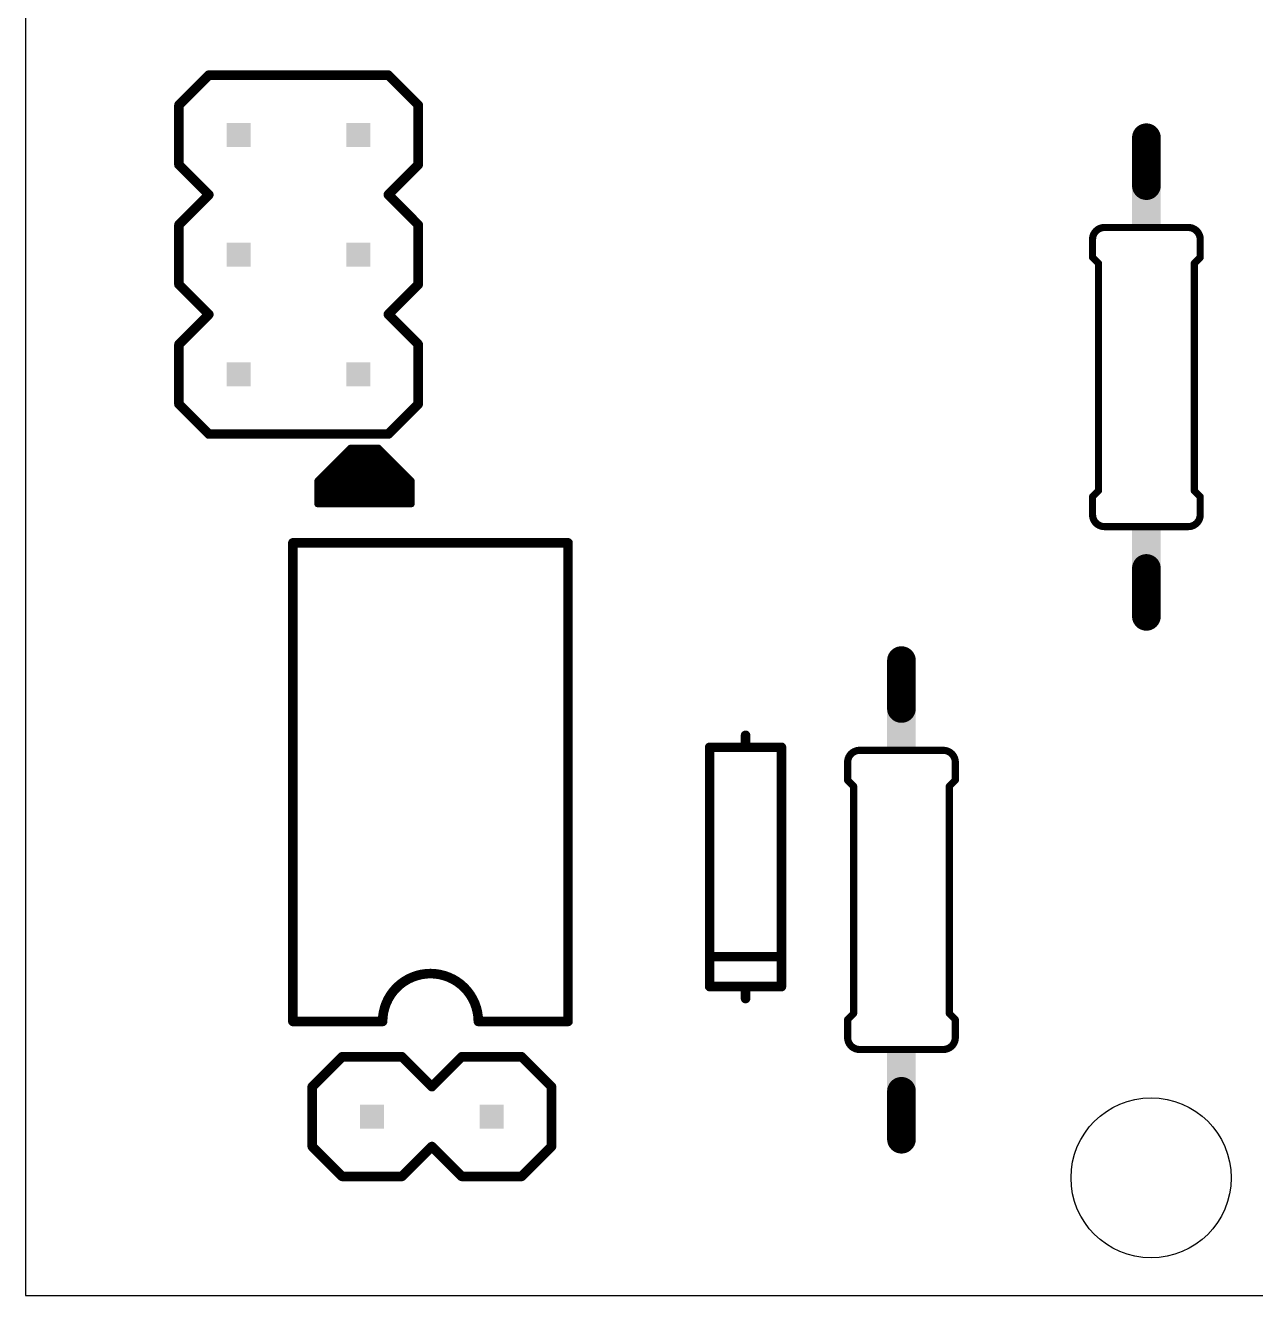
# Model space of a CAD drawing. Extents: x -5 to 130, y -14 to 61.
# Drawn here: x -5 to 21.12, y -3 to 23.96 of the extents above; entities that cross this region are included whole.
import ezdxf

# ---------------------------------------------------------------- set-up
doc = ezdxf.new("R2010")
doc.units = 0
for name, color, linetype in [('20', 178, 'CONTINUOUS'), ('21', 251, 'CONTINUOUS'), ('51', 251, 'CONTINUOUS')]:
    doc.layers.add(name, color=color, linetype=linetype)

# ---------------------------------------------------------------- blocks, each defined once
blk = doc.blocks.new('RECT')
blk.add_solid([(-0.5, -0.5), (0.5, -0.5), (-0.5, 0.5), (0.5, 0.5)])

msp = doc.modelspace()

# ---------------------------------------------------------------- linework, layer by layer
at = {"layer": '20'}
for p, q in [((-5, 60), (-5, -3)), ((-5, -3), (22.3, -3))]:
    msp.add_line(p, q, dxfattribs=at)
msp.add_circle((18.9, -0.5), 1.7, dxfattribs=at)
at = {"layer": '21'}
for points, const_width in [([(-1.74, 22.275), (-1.105, 22.91)], 0.2032), ([(-1.105, 22.91), (2.705, 22.91)], 0.2032), ([(3.34, 22.275), (2.705, 22.91)], 0.2032), ([(-1.74, 21.005), (-1.74, 22.275)], 0.2032), ([(3.34, 21.005), (3.34, 22.275)], 0.2032), ([(-1.105, 20.37), (-1.74, 21.005)], 0.2032), ([(2.705, 20.37), (3.34, 21.005)], 0.2032), ([(-1.74, 19.735), (-1.105, 20.37)], 0.2032), ([(3.34, 19.735), (2.705, 20.37)], 0.2032), ([(-1.74, 18.465), (-1.74, 19.735)], 0.2032), ([(3.34, 18.465), (3.34, 19.735)], 0.2032), ([(19.689, 19.675), (17.911, 19.675)], 0.1524), ([(17.657, 19.421), (17.657, 19.04)], 0.1524), ([(19.943, 19.421), (19.943, 19.04)], 0.1524), ([(17.784, 18.913), (17.657, 19.04)], 0.1524), ([(17.784, 18.913), (17.784, 14.087)], 0.1524), ([(19.816, 18.913), (19.943, 19.04)], 0.1524), ([(19.816, 18.913), (19.816, 14.087)], 0.1524), ([(-1.105, 17.83), (-1.74, 18.465)], 0.2032), ([(2.705, 17.83), (3.34, 18.465)], 0.2032), ([(-1.74, 17.195), (-1.105, 17.83)], 0.2032), ([(3.34, 17.195), (2.705, 17.83)], 0.2032), ([(-1.74, 15.925), (-1.74, 17.195)], 0.2032), ([(3.34, 15.925), (3.34, 17.195)], 0.2032), ([(-1.105, 15.29), (-1.74, 15.925)], 0.2032), ([(2.705, 15.29), (3.34, 15.925)], 0.2032), ([(2.705, 15.29), (-1.105, 15.29)], 0.2032), ([(1.9, 15), (1.2, 14.3)], 0.127), ([(1.689, 13.8), (1.689, 14.789)], 0.127), ([(1.816, 13.8), (1.816, 14.916)], 0.127), ([(2.5, 15), (1.9, 15)], 0.127), ([(1.943, 13.8), (1.943, 15)], 0.127), ([(2.07, 13.8), (2.07, 15)], 0.127), ([(2.197, 13.8), (2.197, 15)], 0.127), ([(2.324, 13.8), (2.324, 15)], 0.127), ([(2.451, 13.8), (2.451, 15)], 0.127), ([(3.2, 14.3), (2.5, 15)], 0.127), ([(2.578, 13.8), (2.578, 14.922)], 0.127), ([(2.705, 13.8), (2.705, 14.795)], 0.127), ([(1.435, 13.8), (1.435, 14.535)], 0.127), ([(1.562, 13.8), (1.562, 14.662)], 0.127), ([(2.832, 13.8), (2.832, 14.668)], 0.127), ([(2.959, 13.8), (2.959, 14.541)], 0.127), ([(1.2, 14.3), (1.2, 13.8)], 0.127), ([(1.308, 13.8), (1.308, 14.408)], 0.127), ([(3.086, 13.8), (3.086, 14.414)], 0.127), ([(3.2, 13.8), (3.2, 14.3)], 0.127), ([(17.784, 14.087), (17.657, 13.96)], 0.1524), ([(17.657, 13.579), (17.657, 13.96)], 0.1524), ([(19.816, 14.087), (19.943, 13.96)], 0.1524), ([(19.943, 13.579), (19.943, 13.96)], 0.1524), ([(1.2, 13.8), (3.2, 13.8)], 0.127), ([(19.689, 13.325), (17.911, 13.325)], 0.1524), ([(0.679, 12.98), (0.679, 2.82)], 0.2032), ([(0.679, 12.98), (6.521, 12.98)], 0.2032), ([(6.521, 2.82), (6.521, 12.98)], 0.2032), ([(10.29, 8.64), (10.29, 8.894)], 0.2032), ([(9.528, 3.56), (9.528, 8.64)], 0.2032), ([(9.528, 8.64), (10.29, 8.64)], 0.2032), ([(10.29, 8.64), (11.052, 8.64)], 0.2032), ([(11.052, 8.64), (11.052, 3.56)], 0.2032), ([(14.489, 8.575), (12.711, 8.575)], 0.1524), ([(12.457, 8.321), (12.457, 7.94)], 0.1524), ([(14.743, 8.321), (14.743, 7.94)], 0.1524), ([(12.584, 7.813), (12.457, 7.94)], 0.1524), ([(12.584, 7.813), (12.584, 2.987)], 0.1524), ([(14.616, 7.813), (14.743, 7.94)], 0.1524), ([(14.616, 7.813), (14.616, 2.987)], 0.1524), ([(10.925, 4.195), (9.655, 4.195)], 0.2032), ([(10.29, 3.56), (9.528, 3.56)], 0.2032), ([(11.052, 3.56), (10.29, 3.56)], 0.2032), ([(10.29, 3.56), (10.29, 3.306)], 0.2032), ([(12.584, 2.987), (12.457, 2.86)], 0.1524), ([(14.616, 2.987), (14.743, 2.86)], 0.1524), ([(0.679, 2.82), (2.584, 2.82)], 0.2032), ([(6.521, 2.82), (4.616, 2.82)], 0.2032), ([(12.457, 2.479), (12.457, 2.86)], 0.1524), ([(14.743, 2.479), (14.743, 2.86)], 0.1524), ([(1.09, 1.435), (1.725, 2.07)], 0.2032), ([(1.725, 2.07), (2.995, 2.07)], 0.2032), ([(2.995, 2.07), (3.63, 1.435)], 0.2032), ([(3.63, 1.435), (4.265, 2.07)], 0.2032), ([(4.265, 2.07), (5.535, 2.07)], 0.2032), ([(6.17, 1.435), (5.535, 2.07)], 0.2032), ([(14.489, 2.225), (12.711, 2.225)], 0.1524), ([(1.09, 0.165), (1.09, 1.435)], 0.2032), ([(6.17, 0.165), (6.17, 1.435)], 0.2032), ([(1.725, -0.47), (1.09, 0.165)], 0.2032), ([(3.63, 0.165), (2.995, -0.47)], 0.2032), ([(4.265, -0.47), (3.63, 0.165)], 0.2032), ([(5.535, -0.47), (6.17, 0.165)], 0.2032), ([(2.995, -0.47), (1.725, -0.47)], 0.2032), ([(5.535, -0.47), (4.265, -0.47)], 0.2032)]:
    msp.add_lwpolyline(points, dxfattribs=dict(at, const_width=const_width))
for points, const_width in [([(-1.105, 22.9608, 1), (-1.105, 22.8592)], 0.1016), ([(-1.0691, 22.8741, 1), (-1.1409, 22.9459)], 0.1016), ([(2.7409, 22.9459, 1), (2.6691, 22.8741)], 0.1016), ([(2.705, 22.8592, 1), (2.705, 22.9608)], 0.1016), ([(-1.6892, 22.275, 1), (-1.7908, 22.275)], 0.1016), ([(-1.7759, 22.3109, 1), (-1.7041, 22.2391)], 0.1016), ([(3.3908, 22.275, 1), (3.2892, 22.275)], 0.1016), ([(3.3041, 22.2391, 1), (3.3759, 22.3109)], 0.1016), ([(-1.7041, 21.0409, 1), (-1.7759, 20.9691)], 0.1016), ([(-1.7908, 21.005, 1), (-1.6892, 21.005)], 0.1016), ([(3.2892, 21.005, 1), (3.3908, 21.005)], 0.1016), ([(3.3759, 20.9691, 1), (3.3041, 21.0409)], 0.1016), ([(-1.0691, 20.3341, 1), (-1.1409, 20.4059)], 0.1016), ([(-1.1409, 20.3341, 1), (-1.0691, 20.4059)], 0.1016), ([(2.7409, 20.4059, 1), (2.6691, 20.3341)], 0.1016), ([(2.6691, 20.4059, 1), (2.7409, 20.3341)], 0.1016), ([(-1.6892, 19.735, 1), (-1.7908, 19.735)], 0.1016), ([(-1.7759, 19.7709, 1), (-1.7041, 19.6991)], 0.1016), ([(3.3908, 19.735, 1), (3.2892, 19.735)], 0.1016), ([(3.3041, 19.6991, 1), (3.3759, 19.7709)], 0.1016), ([(17.911, 19.675, 0.4142), (17.657, 19.421)], 0.1524), ([(17.911, 19.7131, 1), (17.911, 19.6369)], 0.0762), ([(17.911, 19.6369, 1), (17.911, 19.7131)], 0.0762), ([(19.943, 19.421, 0.4142), (19.689, 19.675)], 0.1524), ([(19.689, 19.7131, 1), (19.689, 19.6369)], 0.0762), ([(19.689, 19.6369, 1), (19.689, 19.7131)], 0.0762), ([(17.6951, 19.421, 1), (17.6189, 19.421)], 0.0762), ([(17.6189, 19.421, 1), (17.6951, 19.421)], 0.0762), ([(19.9811, 19.421, 1), (19.9049, 19.421)], 0.0762), ([(19.9049, 19.421, 1), (19.9811, 19.421)], 0.0762), ([(17.6189, 19.04, 1), (17.6951, 19.04)], 0.0762), ([(17.6839, 19.0669, 1), (17.6301, 19.0131)], 0.0762), ([(17.8221, 18.913, 1), (17.7459, 18.913)], 0.0762), ([(17.7571, 18.8861, 1), (17.8109, 18.9399)], 0.0762), ([(19.8541, 18.913, 1), (19.7779, 18.913)], 0.0762), ([(19.7891, 18.9399, 1), (19.8429, 18.8861)], 0.0762), ([(19.9049, 19.04, 1), (19.9811, 19.04)], 0.0762), ([(19.9699, 19.0131, 1), (19.9161, 19.0669)], 0.0762), ([(-1.7041, 18.5009, 1), (-1.7759, 18.4291)], 0.1016), ([(-1.7908, 18.465, 1), (-1.6892, 18.465)], 0.1016), ([(3.2892, 18.465, 1), (3.3908, 18.465)], 0.1016), ([(3.3759, 18.4291, 1), (3.3041, 18.5009)], 0.1016), ([(-1.0691, 17.7941, 1), (-1.1409, 17.8659)], 0.1016), ([(-1.1409, 17.7941, 1), (-1.0691, 17.8659)], 0.1016), ([(2.7409, 17.8659, 1), (2.6691, 17.7941)], 0.1016), ([(2.6691, 17.8659, 1), (2.7409, 17.7941)], 0.1016), ([(-1.6892, 17.195, 1), (-1.7908, 17.195)], 0.1016), ([(-1.7759, 17.2309, 1), (-1.7041, 17.1591)], 0.1016), ([(3.3908, 17.195, 1), (3.2892, 17.195)], 0.1016), ([(3.3041, 17.1591, 1), (3.3759, 17.2309)], 0.1016), ([(-1.7041, 15.9609, 1), (-1.7759, 15.8891)], 0.1016), ([(-1.7908, 15.925, 1), (-1.6892, 15.925)], 0.1016), ([(3.2892, 15.925, 1), (3.3908, 15.925)], 0.1016), ([(3.3759, 15.8891, 1), (3.3041, 15.9609)], 0.1016), ([(-1.105, 15.3408, 1), (-1.105, 15.2392)], 0.1016), ([(-1.1409, 15.2541, 1), (-1.0691, 15.3259)], 0.1016), ([(2.6691, 15.3259, 1), (2.7409, 15.2541)], 0.1016), ([(2.705, 15.2392, 1), (2.705, 15.3408)], 0.1016), ([(1.7208, 14.789, 1), (1.6573, 14.789)], 0.0635), ([(1.8478, 14.916, 1), (1.7843, 14.916)], 0.0635), ([(1.9, 15.0318, 1), (1.9, 14.9682)], 0.0635), ([(1.9225, 14.9775, 1), (1.8775, 15.0225)], 0.0635), ([(1.9748, 15, 1), (1.9113, 15)], 0.0635), ([(2.1018, 15, 1), (2.0383, 15)], 0.0635), ([(2.2288, 15, 1), (2.1652, 15)], 0.0635), ([(2.3558, 15, 1), (2.2923, 15)], 0.0635), ([(2.4828, 15, 1), (2.4192, 15)], 0.0635), ([(2.5225, 15.0225, 1), (2.4775, 14.9775)], 0.0635), ([(2.5, 14.9682, 1), (2.5, 15.0318)], 0.0635), ([(2.6098, 14.922, 1), (2.5463, 14.922)], 0.0635), ([(2.7368, 14.795, 1), (2.6732, 14.795)], 0.0635), ([(1.4667, 14.535, 1), (1.4033, 14.535)], 0.0635), ([(1.5938, 14.662, 1), (1.5303, 14.662)], 0.0635), ([(2.8638, 14.668, 1), (2.8003, 14.668)], 0.0635), ([(2.9908, 14.541, 1), (2.9272, 14.541)], 0.0635), ([(1.1775, 14.3225, 1), (1.2225, 14.2775)], 0.0635), ([(1.2317, 14.3, 1), (1.1683, 14.3)], 0.0635), ([(1.3397, 14.408, 1), (1.2763, 14.408)], 0.0635), ([(3.1178, 14.414, 1), (3.0543, 14.414)], 0.0635), ([(3.2318, 14.3, 1), (3.1683, 14.3)], 0.0635), ([(3.1775, 14.2775, 1), (3.2225, 14.3225)], 0.0635), ([(17.6951, 13.96, 1), (17.6189, 13.96)], 0.0762), ([(17.6301, 13.9869, 1), (17.6839, 13.9331)], 0.0762), ([(17.7459, 14.087, 1), (17.8221, 14.087)], 0.0762), ([(17.8109, 14.0601, 1), (17.7571, 14.1139)], 0.0762), ([(19.7779, 14.087, 1), (19.8541, 14.087)], 0.0762), ([(19.8429, 14.1139, 1), (19.7891, 14.0601)], 0.0762), ([(19.9811, 13.96, 1), (19.9049, 13.96)], 0.0762), ([(19.9161, 13.9331, 1), (19.9699, 13.9869)], 0.0762), ([(1.2, 13.8318, 1), (1.2, 13.7683)], 0.0635), ([(1.1683, 13.8, 1), (1.2317, 13.8)], 0.0635), ([(1.2763, 13.8, 1), (1.3397, 13.8)], 0.0635), ([(1.4033, 13.8, 1), (1.4667, 13.8)], 0.0635), ([(1.5303, 13.8, 1), (1.5938, 13.8)], 0.0635), ([(1.6573, 13.8, 1), (1.7208, 13.8)], 0.0635), ([(1.7843, 13.8, 1), (1.8478, 13.8)], 0.0635), ([(1.9113, 13.8, 1), (1.9748, 13.8)], 0.0635), ([(2.0383, 13.8, 1), (2.1018, 13.8)], 0.0635), ([(2.1652, 13.8, 1), (2.2288, 13.8)], 0.0635), ([(2.2923, 13.8, 1), (2.3558, 13.8)], 0.0635), ([(2.4192, 13.8, 1), (2.4828, 13.8)], 0.0635), ([(2.5463, 13.8, 1), (2.6098, 13.8)], 0.0635), ([(2.6732, 13.8, 1), (2.7368, 13.8)], 0.0635), ([(2.8003, 13.8, 1), (2.8638, 13.8)], 0.0635), ([(2.9272, 13.8, 1), (2.9908, 13.8)], 0.0635), ([(3.0543, 13.8, 1), (3.1178, 13.8)], 0.0635), ([(3.1683, 13.8, 1), (3.2318, 13.8)], 0.0635), ([(3.2, 13.7683, 1), (3.2, 13.8318)], 0.0635), ([(17.657, 13.579, 0.4142), (17.911, 13.325)], 0.1524), ([(17.6951, 13.579, 1), (17.6189, 13.579)], 0.0762), ([(17.6189, 13.579, 1), (17.6951, 13.579)], 0.0762), ([(19.689, 13.325, 0.4142), (19.943, 13.579)], 0.1524), ([(19.9811, 13.579, 1), (19.9049, 13.579)], 0.0762), ([(19.9049, 13.579, 1), (19.9811, 13.579)], 0.0762), ([(17.911, 13.3631, 1), (17.911, 13.2869)], 0.0762), ([(17.911, 13.2869, 1), (17.911, 13.3631)], 0.0762), ([(19.689, 13.3631, 1), (19.689, 13.2869)], 0.0762), ([(19.689, 13.2869, 1), (19.689, 13.3631)], 0.0762), ([(0.7298, 12.98, 1), (0.6282, 12.98)], 0.1016), ([(0.679, 13.0308, 1), (0.679, 12.9292)], 0.1016), ([(6.5718, 12.98, 1), (6.4702, 12.98)], 0.1016), ([(6.521, 12.9292, 1), (6.521, 13.0308)], 0.1016), ([(10.3408, 8.894, 1), (10.2392, 8.894)], 0.1016), ([(9.5788, 8.64, 1), (9.4772, 8.64)], 0.1016), ([(9.528, 8.6908, 1), (9.528, 8.5892)], 0.1016), ([(10.29, 8.6908, 1), (10.29, 8.5892)], 0.1016), ([(10.2392, 8.64, 1), (10.3408, 8.64)], 0.1016), ([(10.29, 8.5892, 1), (10.29, 8.6908)], 0.1016), ([(11.1028, 8.64, 1), (11.0012, 8.64)], 0.1016), ([(11.052, 8.5892, 1), (11.052, 8.6908)], 0.1016), ([(12.711, 8.575, 0.4142), (12.457, 8.321)], 0.1524), ([(12.711, 8.6131, 1), (12.711, 8.5369)], 0.0762), ([(12.711, 8.5369, 1), (12.711, 8.6131)], 0.0762), ([(14.743, 8.321, 0.4142), (14.489, 8.575)], 0.1524), ([(14.489, 8.6131, 1), (14.489, 8.5369)], 0.0762), ([(14.489, 8.5369, 1), (14.489, 8.6131)], 0.0762), ([(12.4951, 8.321, 1), (12.4189, 8.321)], 0.0762), ([(14.7811, 8.321, 1), (14.7049, 8.321)], 0.0762), ([(12.4189, 8.321, 1), (12.4951, 8.321)], 0.0762), ([(14.7049, 8.321, 1), (14.7811, 8.321)], 0.0762), ([(12.4189, 7.94, 1), (12.4951, 7.94)], 0.0762), ([(12.4839, 7.9669, 1), (12.4301, 7.9131)], 0.0762), ([(12.6221, 7.813, 1), (12.5459, 7.813)], 0.0762), ([(12.5571, 7.7861, 1), (12.6109, 7.8399)], 0.0762), ([(14.6541, 7.813, 1), (14.5779, 7.813)], 0.0762), ([(14.5891, 7.8399, 1), (14.6429, 7.7861)], 0.0762), ([(14.7049, 7.94, 1), (14.7811, 7.94)], 0.0762), ([(14.7699, 7.9131, 1), (14.7161, 7.9669)], 0.0762), ([(9.655, 4.2458, 1), (9.655, 4.1442)], 0.1016), ([(10.925, 4.1442, 1), (10.925, 4.2458)], 0.1016), ([(4.616, 2.82, 1), (2.584, 2.82)], 0.2032), ([(9.528, 3.6108, 1), (9.528, 3.5092)], 0.1016), ([(9.4772, 3.56, 1), (9.5788, 3.56)], 0.1016), ([(10.29, 3.6108, 1), (10.29, 3.5092)], 0.1016), ([(10.3408, 3.56, 1), (10.2392, 3.56)], 0.1016), ([(10.29, 3.5092, 1), (10.29, 3.6108)], 0.1016), ([(11.0012, 3.56, 1), (11.1028, 3.56)], 0.1016), ([(11.052, 3.5092, 1), (11.052, 3.6108)], 0.1016), ([(10.2392, 3.306, 1), (10.3408, 3.306)], 0.1016), ([(12.5459, 2.987, 1), (12.6221, 2.987)], 0.0762), ([(12.6109, 2.9601, 1), (12.5571, 3.0139)], 0.0762), ([(14.5779, 2.987, 1), (14.6541, 2.987)], 0.0762), ([(14.6429, 3.0139, 1), (14.5891, 2.9601)], 0.0762), ([(0.679, 2.8708, 1), (0.679, 2.7692)], 0.1016), ([(0.6282, 2.82, 1), (0.7298, 2.82)], 0.1016), ([(2.5332, 2.82, 1), (2.6348, 2.82)], 0.1016), ([(2.584, 2.7692, 1), (2.584, 2.8708)], 0.1016), ([(4.616, 2.8708, 1), (4.616, 2.7692)], 0.1016), ([(4.5652, 2.82, 1), (4.6668, 2.82)], 0.1016), ([(6.4702, 2.82, 1), (6.5718, 2.82)], 0.1016), ([(6.521, 2.7692, 1), (6.521, 2.8708)], 0.1016), ([(12.4951, 2.86, 1), (12.4189, 2.86)], 0.0762), ([(12.4301, 2.8869, 1), (12.4839, 2.8331)], 0.0762), ([(14.7811, 2.86, 1), (14.7049, 2.86)], 0.0762), ([(14.7161, 2.8331, 1), (14.7699, 2.8869)], 0.0762), ([(12.457, 2.479, 0.4142), (12.711, 2.225)], 0.1524), ([(12.4951, 2.479, 1), (12.4189, 2.479)], 0.0762), ([(12.4189, 2.479, 1), (12.4951, 2.479)], 0.0762), ([(14.489, 2.225, 0.4142), (14.743, 2.479)], 0.1524), ([(14.7811, 2.479, 1), (14.7049, 2.479)], 0.0762), ([(14.7049, 2.479, 1), (14.7811, 2.479)], 0.0762), ([(1.725, 2.1208, 1), (1.725, 2.0192)], 0.1016), ([(1.7609, 2.0341, 1), (1.6891, 2.1059)], 0.1016), ([(3.0309, 2.1059, 1), (2.9591, 2.0341)], 0.1016), ([(2.995, 2.0192, 1), (2.995, 2.1208)], 0.1016), ([(4.265, 2.1208, 1), (4.265, 2.0192)], 0.1016), ([(4.3009, 2.0341, 1), (4.2291, 2.1059)], 0.1016), ([(5.5709, 2.1059, 1), (5.4991, 2.0341)], 0.1016), ([(5.535, 2.0192, 1), (5.535, 2.1208)], 0.1016), ([(12.711, 2.2631, 1), (12.711, 2.1869)], 0.0762), ([(12.711, 2.1869, 1), (12.711, 2.2631)], 0.0762), ([(14.489, 2.2631, 1), (14.489, 2.1869)], 0.0762), ([(14.489, 2.1869, 1), (14.489, 2.2631)], 0.0762), ([(1.1408, 1.435, 1), (1.0392, 1.435)], 0.1016), ([(1.0541, 1.4709, 1), (1.1259, 1.3991)], 0.1016), ([(3.5941, 1.4709, 1), (3.6659, 1.3991)], 0.1016), ([(3.5941, 1.3991, 1), (3.6659, 1.4709)], 0.1016), ([(6.2208, 1.435, 1), (6.1192, 1.435)], 0.1016), ([(6.1341, 1.3991, 1), (6.2059, 1.4709)], 0.1016), ([(1.1259, 0.2009, 1), (1.0541, 0.1291)], 0.1016), ([(1.0392, 0.165, 1), (1.1408, 0.165)], 0.1016), ([(3.6659, 0.2009, 1), (3.5941, 0.1291)], 0.1016), ([(3.6659, 0.1291, 1), (3.5941, 0.2009)], 0.1016), ([(6.1192, 0.165, 1), (6.2208, 0.165)], 0.1016), ([(6.2059, 0.1291, 1), (6.1341, 0.2009)], 0.1016), ([(1.725, -0.4192, 1), (1.725, -0.5208)], 0.1016), ([(1.6891, -0.5059, 1), (1.7609, -0.4341)], 0.1016), ([(2.9591, -0.4341, 1), (3.0309, -0.5059)], 0.1016), ([(2.995, -0.5208, 1), (2.995, -0.4192)], 0.1016), ([(4.265, -0.4192, 1), (4.265, -0.5208)], 0.1016), ([(4.2291, -0.5059, 1), (4.3009, -0.4341)], 0.1016), ([(5.4991, -0.4341, 1), (5.5709, -0.5059)], 0.1016), ([(5.535, -0.5208, 1), (5.535, -0.4192)], 0.1016)]:
    msp.add_lwpolyline(points, format="xyb", dxfattribs=dict(at, const_width=const_width))
at = {"layer": '51', "const_width": 0.6096}
for points in [[(18.8, 21.58), (18.8, 20.564)], [(18.8, 11.42), (18.8, 12.436)], [(13.6, 10.48), (13.6, 9.464)], [(13.6, 0.32), (13.6, 1.336)]]:
    msp.add_lwpolyline(points, dxfattribs=at)
at = {"layer": '51', "const_width": 0.3048}
for points in [[(18.9524, 21.58, 1), (18.6476, 21.58)], [(18.6476, 20.564, 1), (18.9524, 20.564)], [(18.9524, 12.436, 1), (18.6476, 12.436)], [(18.6476, 11.42, 1), (18.9524, 11.42)], [(13.7524, 10.48, 1), (13.4476, 10.48)], [(13.4476, 9.464, 1), (13.7524, 9.464)], [(13.7524, 1.336, 1), (13.4476, 1.336)], [(13.4476, 0.32, 1), (13.7524, 0.32)]]:
    msp.add_lwpolyline(points, format="xyb", dxfattribs=at)

# ---------------------------------------------------------------- block references
at = {"layer": '21', "xscale": 0.8636, "yscale": 0.6096, "rotation": 90}
for p in [(18.8, 20.1068), (18.8, 12.8932), (13.6, 9.0068), (13.6, 1.7932)]:
    msp.add_blockref('RECT', p, dxfattribs=at)
at = {"layer": '51', "xscale": 0.508, "yscale": 0.508}
for p, rotation in [((-0.47, 21.64), 90), ((2.07, 21.64), 90), ((-0.47, 19.1), 90), ((2.07, 19.1), 90), ((-0.47, 16.56), 90), ((2.07, 16.56), 90), ((2.36, 0.8), 180), ((4.9, 0.8), 180)]:
    msp.add_blockref('RECT', p, dxfattribs=dict(at, rotation=rotation))

doc.saveas('drawing.dxf')
